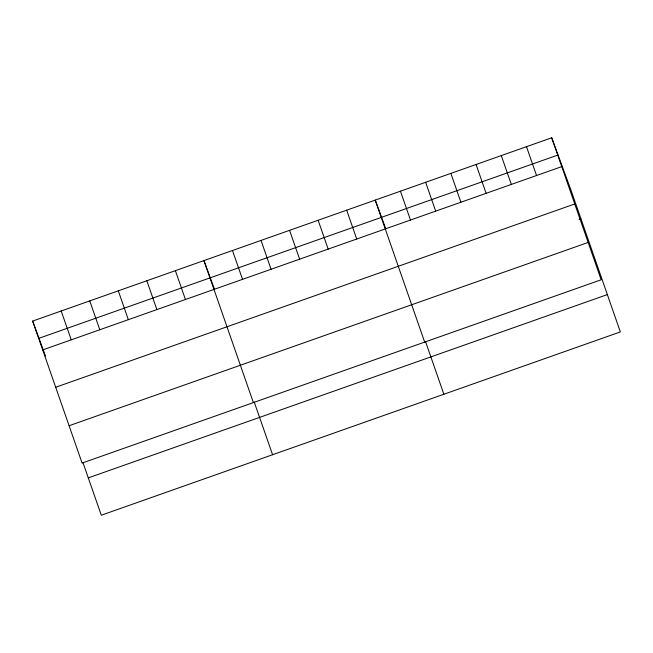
<?xml version="1.0" encoding="UTF-8"?>
<svg xmlns="http://www.w3.org/2000/svg" width="653" height="653" viewBox="0 0 653 653"><rect width="100%" height="100%" fill="white"/><g stroke="black" fill="none" stroke-linecap="round" stroke-linejoin="round"><path stroke-width="0.98" d="M551.712 137.775L601.16 279.778L82.098 463.075L32.65 321.072L551.712 137.775L570.902 189.925L620.35 331.928L101.288 515.225L82.931 462.487M38.984 338.278L558.046 154.99M42.698 349.91L561.751 166.621M55.701 387.253L574.754 203.965M579.08 219.432L580.941 218.771M69.096 425.732L588.157 242.434M88.286 477.882L607.347 294.585M385.801 228.836L375.23 200.096L424.679 342.099M214.511 289.32L203.94 260.588L253.388 402.583M32.65 321.072L45.506 356.007M526.498 146.68L536.546 175.526M501.284 155.585L511.332 184.432M476.078 164.491L486.118 193.329M450.864 173.388L460.912 202.234M425.65 182.293L435.698 211.139M400.444 191.198L410.484 220.037M425.503 341.519L443.869 394.249M346.678 210.176L356.726 239.022M318.133 220.257L328.173 249.103M289.581 230.338L299.629 259.184M261.037 240.418L271.077 269.265M232.484 250.499L242.532 279.345M254.221 402.003L272.579 454.733M175.388 270.669L185.436 299.507M146.843 280.749L156.891 309.587M118.291 290.83L128.339 319.668M89.747 300.911L99.795 329.749M61.194 310.991L71.242 339.829"/></g></svg>
